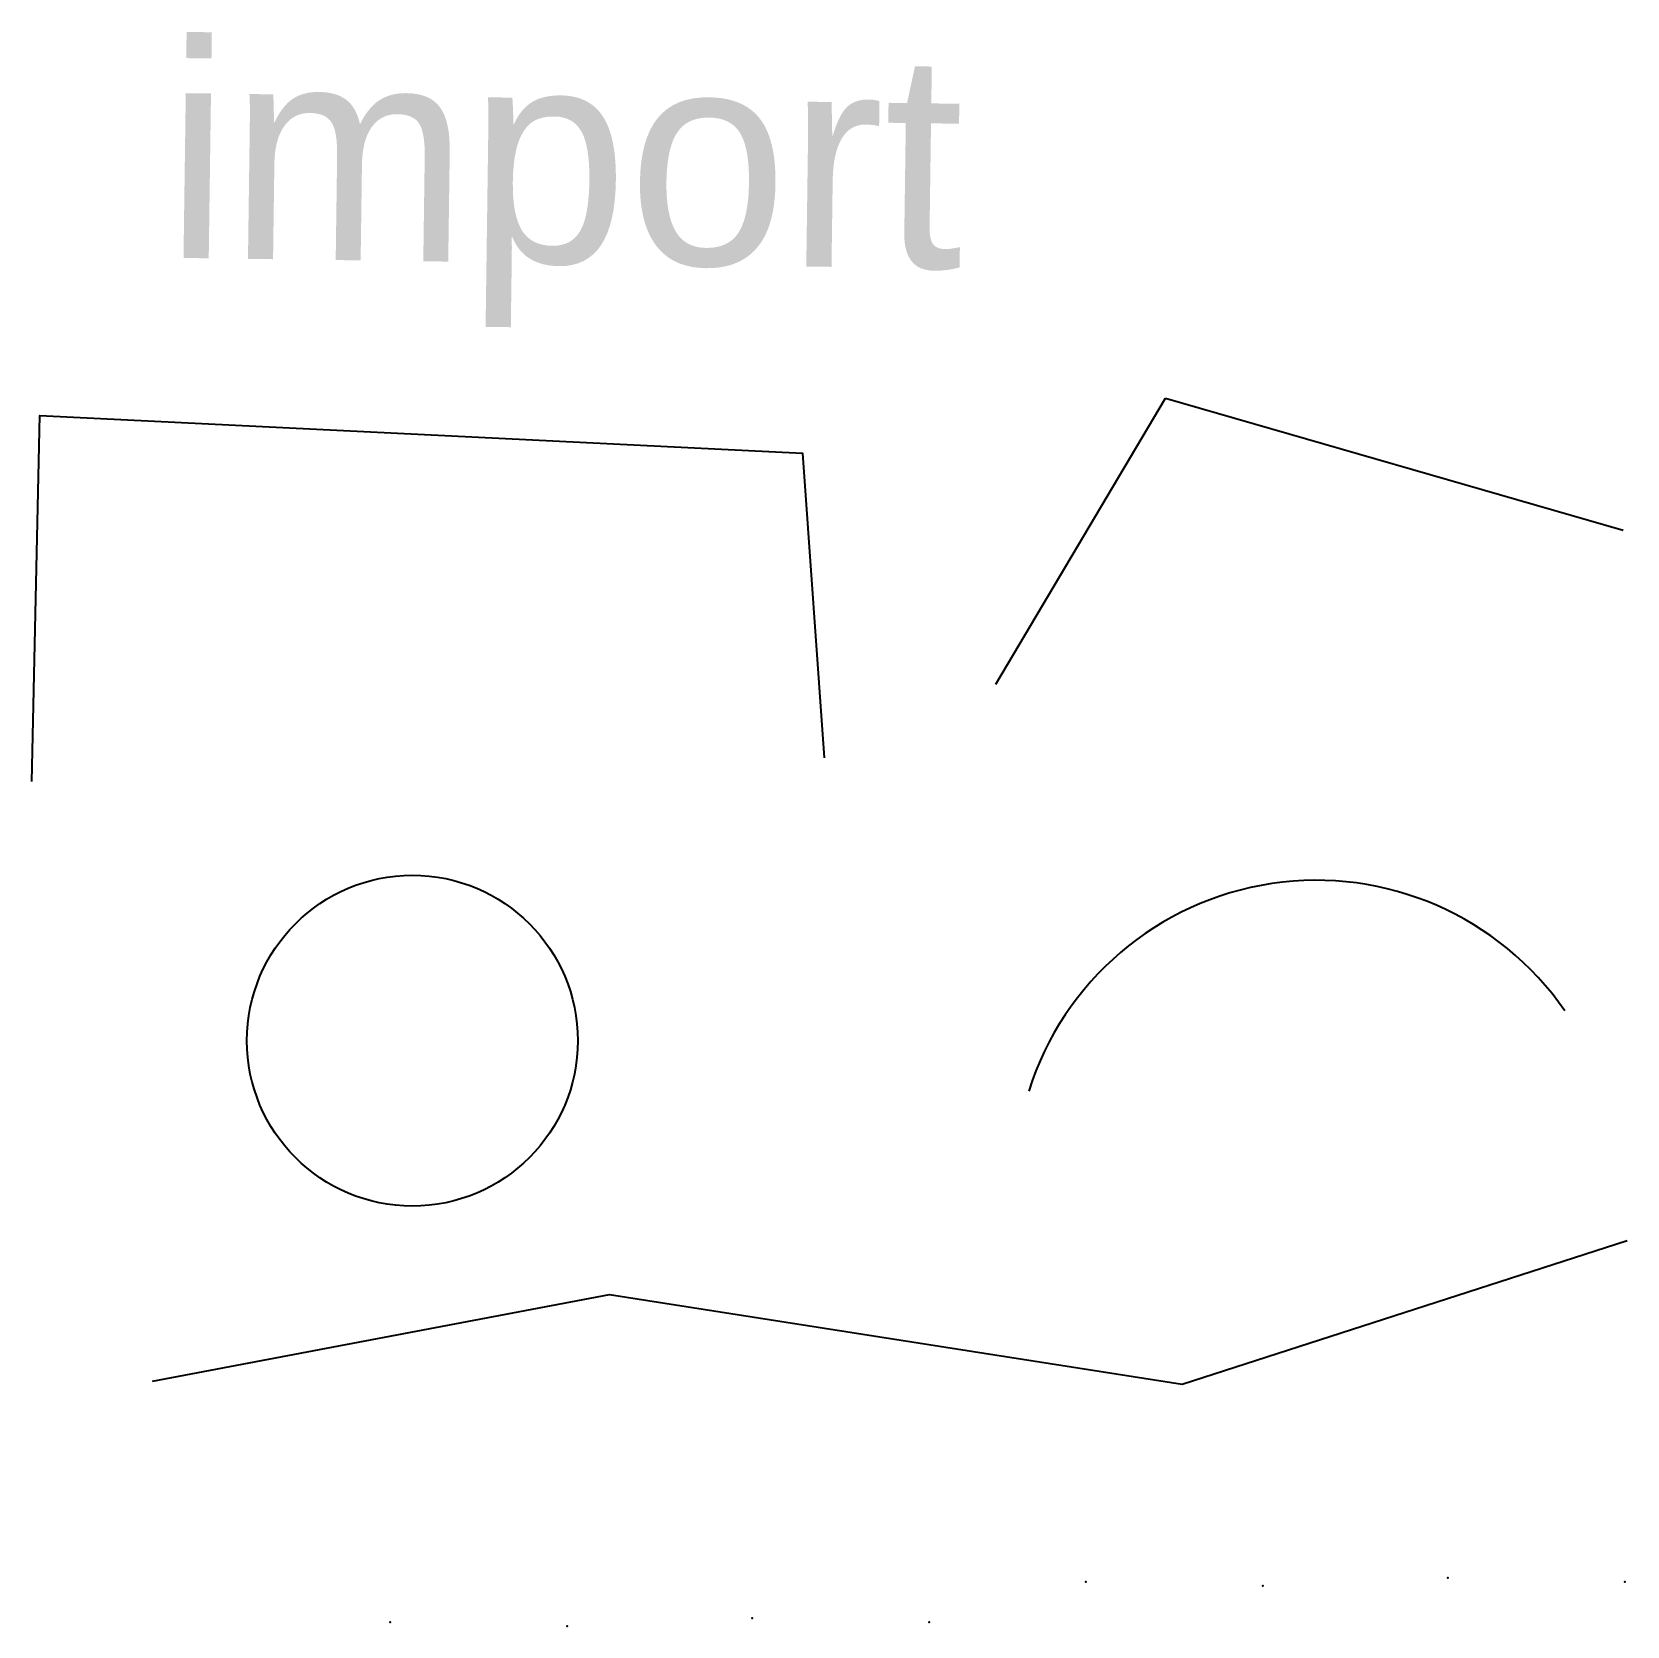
# Model space of a CAD drawing. Header units: millimetres. Extents: x 250 to 1414, y -179 to 984.
import ezdxf

# ---------------------------------------------------------------- set-up
doc = ezdxf.new("R2010")
doc.units = ezdxf.units.MM

msp = doc.modelspace()

# ---------------------------------------------------------------- linework, layer by layer
at = {"color": 4}
msp.add_line((952.9, 508.4), (1076.7, 717), dxfattribs=at)
msp.add_line((1076.7, 717), (1410.6, 620.7))
at = {"color": 5}
msp.add_lwpolyline([(249.7, 437.3), (255.4, 704.4), (811.8, 676.9), (827.8, 454.5)], dxfattribs=at)
msp.add_polyline3d([(337.7, -0.3, 0), (671.2, 63.1, 0), (1088.8, -2.5, 0), (1413.5, 102.4, 0)])
at = {"color": 2}
msp.add_circle((527.3, 248.2), 120.7, dxfattribs=at)
at = {"color": 3}
msp.add_arc((1186.8, 145.1), 220.1, 34.5471, 162.4553, dxfattribs=at)
at = {"color": 11}
for p in [(1018.7, -146.7), (1147.8, -149.6), (775.2, -173.1), (904.3, -176)]:
    msp.add_point(p, dxfattribs=at)
for p in [(1282.8, -143.8), (1411.9, -146.7), (511.2, -176), (640.3, -179)]:
    msp.add_point(p)

# ---------------------------------------------------------------- texts
msp.add_text('import', height=156.6, rotation=359.2129).set_placement((346.3, 819.5))

doc.saveas('drawing.dxf')
